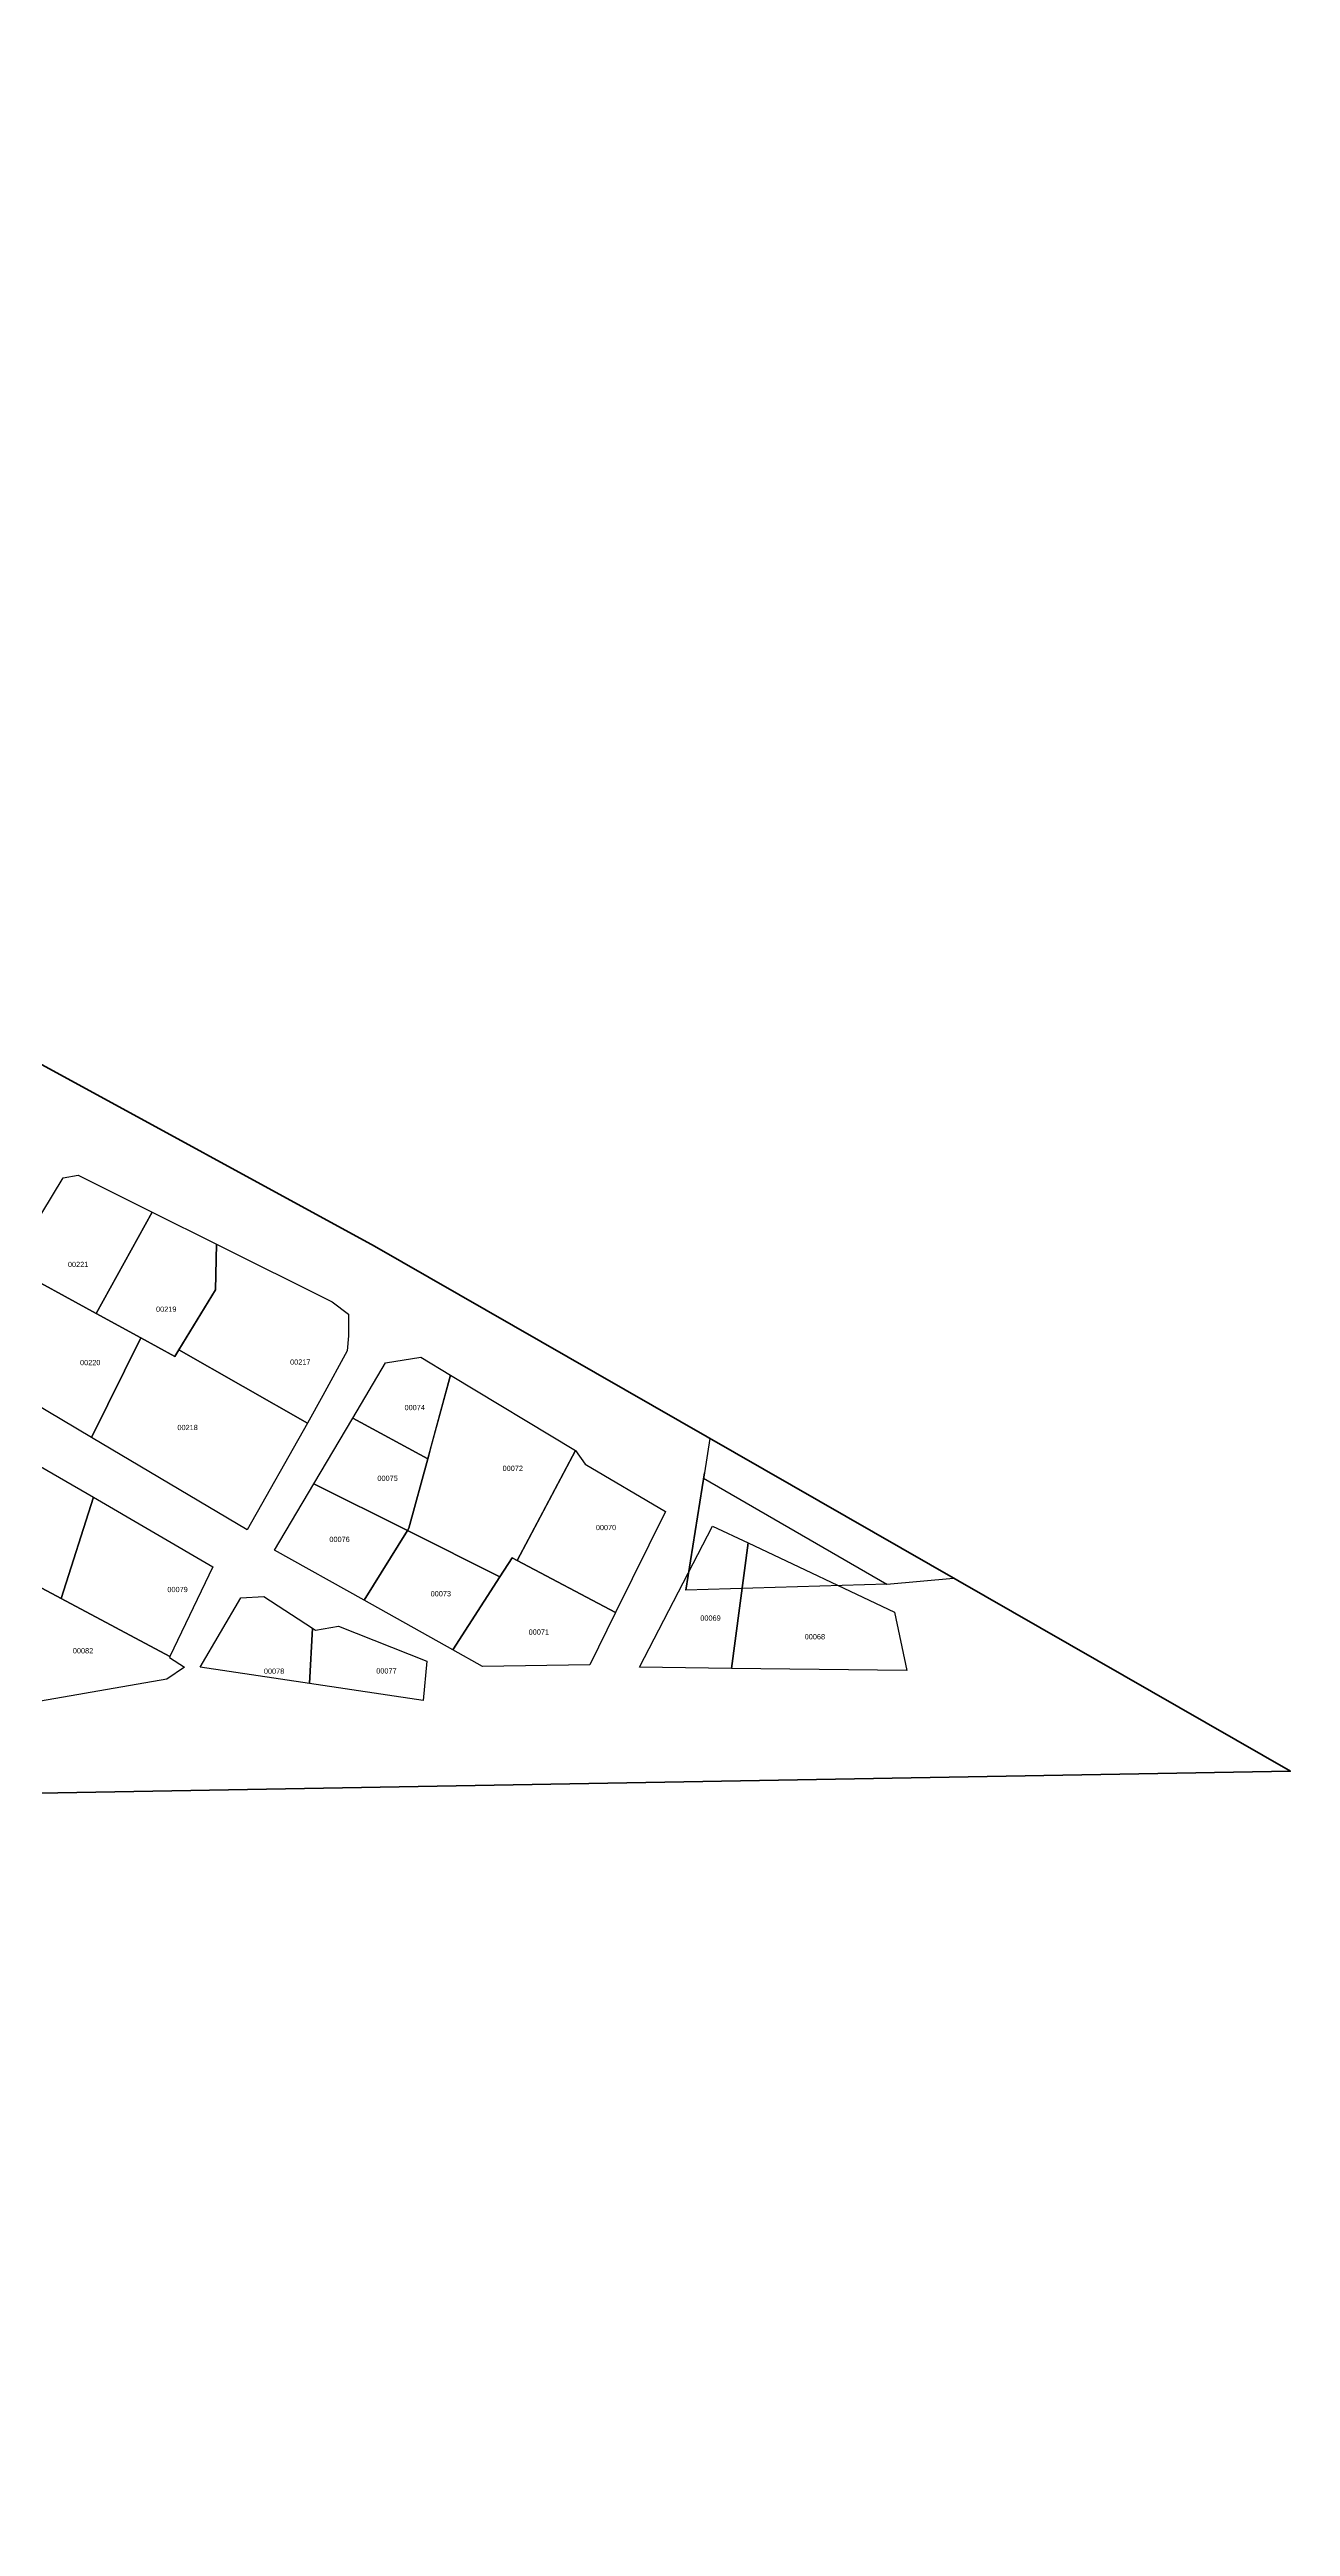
# Model space of a CAD drawing. Header units: metres. Extents: x 251686 to 255059, y 1627526 to 1631912.
# Drawn here: x 254823 to 255059.3, y 1628046.4 to 1628518.6 of the extents above; entities that cross this region are included whole.
import ezdxf
from ezdxf.enums import TextEntityAlignment as Align

# ---------------------------------------------------------------- set-up
doc = ezdxf.new("R2010")
doc.units = ezdxf.units.M
doc.header["$MEASUREMENT"] = 0
doc.layers.add('Limites des CA Rufisque', color=5, linetype='Continuous', lineweight=53)
doc.layers.add('limites_communes_2025', color=7, linetype='Continuous', lineweight=0)
for name, color, linetype in [('limites_parcelles', 7, 'Continuous'), ('limites_sections', 7, 'Continuous'), ('limites_tf', 7, 'Continuous'), ('numero_parcelle', 7, 'Continuous')]:
    doc.layers.add(name, color=color, linetype=linetype)
doc.styles.add('Style-Arial', font='arial.ttf')

msp = doc.modelspace()

# ---------------------------------------------------------------- linework, layer by layer
at = {"layer": 'Limites des CA Rufisque', "color": 1, "linetype": 'Continuous', "lineweight": 70, "extrusion": (4.73613e-08, -2.66677e-08, 1), "elevation": -0.031309, "flags": 128}
msp.add_lwpolyline([(254254.3961, 1628625.9535), (254251.157067, 1628819.123021), (254244.95067, 1628605.357237), (254530.959501, 1628477.754889), (254381.885013, 1628242.498279), (254651.876115, 1628047.603031), (254702.8976, 1628149.646), (254714.8038, 1628163.1398), (254729.8851, 1628173.8554), (254741.937757, 1628179.527217), (254745.582431, 1628185.089638), (254773.63346, 1628185.313333), (254773.9383, 1628185.3648), (255059.3394, 1628190.3528), (254884.8597, 1628290.4389), (254820.169, 1628325.7609), (254650.3061, 1628426.1705), (254597.1248, 1628455.9362), (254528.9207, 1628489.0054), (254260.5899, 1628602.7607), (254249.1013, 1628608.8357), (254254.3961, 1628625.9535)], close=True, dxfattribs=at)
at = {"layer": 'limites_communes_2025', "color": 3, "lineweight": 80, "flags": 128}
for points in [[(254260.5899, 1628602.7607), (254528.9207, 1628489.0054), (254597.1248, 1628455.9362), (254650.3061, 1628426.1705), (254820.169, 1628325.7609), (254884.8597, 1628290.4389), (255059.3394, 1628190.3528), (254773.9383, 1628185.3648), (254743.3789, 1628180.2054), (254729.8851, 1628173.8554), (254714.8038, 1628163.1398), (254702.8976, 1628149.646), (254642.1756, 1628028.202), (254627.0943, 1628011.9301), (254587.0098, 1627982.9582), (254538.1941, 1627952.0019), (254300.4655, 1627793.2515)], [(255059.3394, 1628190.3528), (254884.8597, 1628290.4389), (254820.169, 1628325.7609)], [(254773.9383, 1628185.3648), (255059.3394, 1628190.3528)]]:
    msp.add_lwpolyline(points, dxfattribs=at)
at = {"layer": 'limites_parcelles', "flags": 128}
for points in [[(254842.511067, 1628296.957208), (254831.843842, 1628277.639334), (254815.400246, 1628286.662913), (254825.573159, 1628303.479225), (254828.402422, 1628304.005842), (254842.511067, 1628296.957208)], [(254842.511067, 1628296.957208), (254854.74726, 1628290.834409), (254854.5574, 1628282.092496), (254847.612551, 1628270.684546), (254846.835378, 1628269.402536), (254840.356057, 1628272.968187), (254831.843842, 1628277.639334), (254842.511067, 1628296.957208)], [(254872.078883, 1628256.728646), (254847.612551, 1628270.684546), (254854.5574, 1628282.092496), (254854.74726, 1628290.834409), (254876.796411, 1628279.813427), (254879.902273, 1628277.500203), (254879.911806, 1628273.369528), (254879.658342, 1628270.518462), (254875.037273, 1628261.976358), (254872.078883, 1628256.728646)], [(254831.843842, 1628277.639334), (254840.356057, 1628272.968187), (254830.978351, 1628253.953339), (254808.583881, 1628267.253909), (254806.502809, 1628271.899891), (254815.400246, 1628286.662913), (254831.843842, 1628277.639334)], [(254840.356057, 1628272.968187), (254846.835378, 1628269.402536), (254847.612551, 1628270.684546), (254872.078883, 1628256.728646), (254860.613974, 1628236.348752), (254830.978351, 1628253.953339), (254840.356057, 1628272.968187)], [(254899.332428, 1628265.853072), (254895.682918, 1628252.372376), (254895.01851, 1628249.900426), (254880.74813, 1628257.688812), (254886.964914, 1628268.204931), (254893.683611, 1628269.260613), (254899.332428, 1628265.853072)], [(254923.169579, 1628251.495653), (254912.016037, 1628230.546381), (254911.084754, 1628231.034314), (254908.762683, 1628227.428348), (254891.149403, 1628236.229191), (254891.42841, 1628236.679911), (254895.01851, 1628249.900426), (254899.332428, 1628265.853072), (254923.169579, 1628251.495653)], [(254895.01851, 1628249.900426), (254891.42841, 1628236.679911), (254891.149403, 1628236.229191), (254873.325834, 1628245.139567), (254880.74813, 1628257.688812), (254895.01851, 1628249.900426)], [(254831.344674, 1628242.572264), (254825.158158, 1628223.274732), (254813.13133, 1628229.688063), (254806.161583, 1628233.402608), (254817.203277, 1628250.811024), (254831.344674, 1628242.572264)], [(254930.792069, 1628220.638034), (254912.016037, 1628230.546381), (254917.483206, 1628240.840734), (254923.169579, 1628251.495653), (254925.005857, 1628248.909453), (254940.279239, 1628239.893175), (254930.792069, 1628220.638034)], [(254825.158158, 1628223.274732), (254845.90712, 1628212.240748), (254845.807612, 1628212.020481), (254848.652254, 1628210.216741), (254845.307085, 1628207.878627), (254813.964402, 1628202.415383), (254813.13133, 1628229.688063), (254825.158158, 1628223.274732)], [(254930.792069, 1628220.638034), (254925.874274, 1628210.655002), (254905.451537, 1628210.347825), (254899.803298, 1628213.505325), (254908.762683, 1628227.428348), (254911.084754, 1628231.034314), (254912.016037, 1628230.546381), (254930.792069, 1628220.638034)], [(254851.682749, 1628210.223735), (254859.403593, 1628223.423778), (254863.803713, 1628223.693976), (254873.05928, 1628217.624309), (254872.483465, 1628207.101204), (254851.682749, 1628210.223735)], [(254872.483465, 1628207.101204), (254873.05928, 1628217.624309), (254873.640229, 1628217.255587), (254878.029169, 1628218.035846), (254894.847403, 1628211.363528), (254894.104591, 1628203.860548), (254872.483465, 1628207.101204)]]:
    msp.add_lwpolyline(points, close=True, dxfattribs=at)
at = {"layer": 'limites_parcelles'}
for points in [[(254845.90712, 1628212.240748), (254825.158158, 1628223.274732), (254831.344674, 1628242.572264), (254854.039008, 1628229.3524)], [(254865.843783, 1628232.480166), (254873.325834, 1628245.139567), (254891.149403, 1628236.229191), (254882.898633, 1628222.957913)], [(254891.149403, 1628236.229191), (254908.762683, 1628227.428348), (254899.803298, 1628213.505325), (254882.898633, 1628222.957913)], [(254956.01575, 1628233.888473), (254952.880419, 1628209.967201), (254935.336928, 1628210.196759), (254949.237188, 1628237.103374)], [(254952.880419, 1628209.967201), (254956.01575, 1628233.888473), (254983.921005, 1628220.650629), (254986.277054, 1628209.53419)]]:
    msp.add_3dface(points, dxfattribs=at)
at = {"layer": 'limites_sections', "color": 112, "linetype": 'Continuous', "lineweight": 40, "extrusion": (3.06795e-07, 1.19366e-07, 1), "elevation": 0.272625, "flags": 128}
msp.add_lwpolyline([(254530.322787, 1628477.173188), (254534.960348, 1628486.077038), (254597.1248, 1628455.9362), (254650.3061, 1628426.1705), (254820.169, 1628325.7609), (254884.8597, 1628290.4389), (255059.3394, 1628190.3528), (254773.9383, 1628185.3648), (254773.320247, 1628185.260453), (254745.582431, 1628185.089638), (254741.937757, 1628179.527217), (254729.8851, 1628173.8554), (254714.8038, 1628163.1398), (254702.8976, 1628149.646), (254651.876115, 1628047.603031), (254381.885013, 1628242.498279), (254530.322787, 1628477.173188)], close=True, dxfattribs=at)
at = {"layer": 'limites_tf', "color": 5, "linetype": 'Continuous', "lineweight": 30}
for p, q in [((254948.747789, 1628253.791028), (254947.707825, 1628247.221245)), ((254947.707825, 1628247.221245), (254944.193115, 1628224.896935)), ((254947.547223, 1628246.212876), (254982.427079, 1628226.025352)), ((254982.427079, 1628226.025352), (254995.149726, 1628227.173669))]:
    msp.add_line(p, q, dxfattribs=at)
at = {"layer": 'limites_tf', "color": 5, "linetype": 'Continuous', "lineweight": 30, "flags": 128}
msp.add_lwpolyline([(254982.427079, 1628226.025352), (254944.193115, 1628224.896935), (254947.707825, 1628247.221245)], dxfattribs=at)

# ---------------------------------------------------------------- texts
at = {"layer": 'numero_parcelle', "color": 5, "lineweight": 0, "style": 'Style-Arial'}
for s, p in [('00221', (254826.457874, 1628287.459909)), ('00219', (254843.250923, 1628278.929788)), ('00220', (254828.772438, 1628268.753622)), ('00217', (254868.783684, 1628268.845962)), ('00074', (254890.581099, 1628260.179394)), ('00218', (254847.321582, 1628256.380303)), ('00075', (254885.414207, 1628246.702091)), ('00072', (254909.259468, 1628248.593311)), ('00070', (254927.019842, 1628237.31114)), ('00076', (254876.268162, 1628235.051794)), ('00079', (254845.408014, 1628225.493602)), ('00073', (254895.555231, 1628224.691241)), ('00071', (254914.223712, 1628217.389573)), ('00069', (254946.928124, 1628220.050703)), ('00082', (254827.394847, 1628213.822841)), ('00068', (254966.804767, 1628216.499146)), ('00078', (254863.789801, 1628209.928428)), ('00077', (254885.193197, 1628209.977824))]:
    msp.add_text(s, height=1, rotation=0.13223, dxfattribs=at).set_placement(p, align=Align.TOP_LEFT)

doc.saveas('drawing.dxf')
